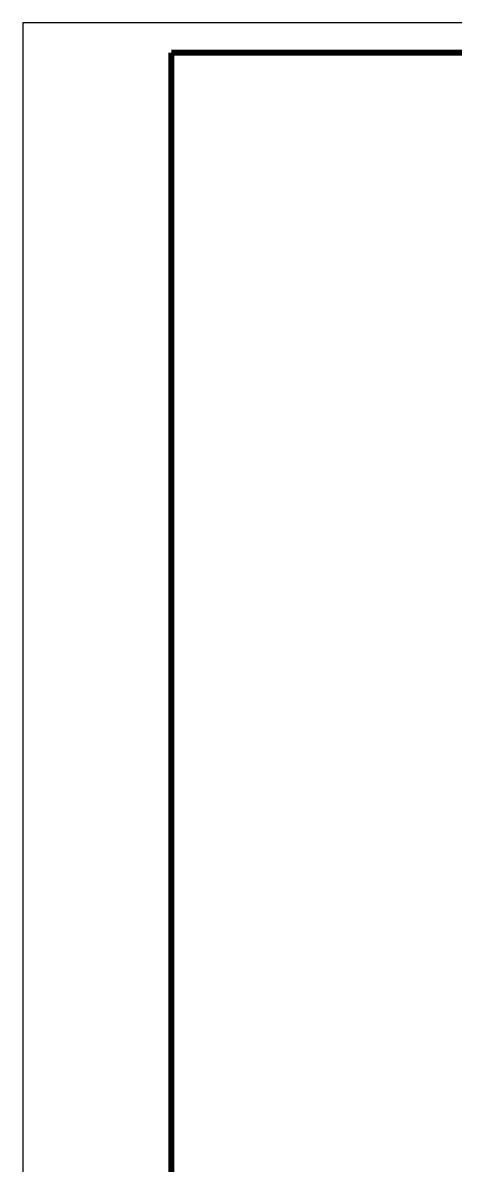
# Model space of a CAD drawing. Extents: x 60615 to 1667718, y -531815 to 663330.
# Drawn here: x 937747 to 937818, y 345338.5 to 345526.3 of the extents above; entities that cross this region are included whole.
import ezdxf

# ---------------------------------------------------------------- set-up
doc = ezdxf.new("R2010")
doc.units = 0
doc.header["$MEASUREMENT"] = 0
doc.layers.add('图框线1', color=6, linetype='CONTINUOUS')
doc.layers.add('粗实线', color=7, linetype='CONTINUOUS')

msp = doc.modelspace()

# ---------------------------------------------------------------- linework, layer by layer
at = {"layer": '图框线1', "color": 4, "lineweight": -3}
for p, q in [((938163.46022, 345526.32315), (937747.01865, 345526.32315)), ((937747.01865, 345526.32315), (937747.01865, 345236.39175))]:
    msp.add_line(p, q, dxfattribs=at)
at = {"layer": '粗实线', "color": 4, "lineweight": -3}
for p, q in [((938158.57922, 345521.44215), (937771.42365, 345521.44215)), ((937771.42365, 345521.44215), (937771.42365, 345241.27275))]:
    msp.add_line(p, q, dxfattribs=at)
at = {"layer": '粗实线', "color": 4, "lineweight": -3, "const_width": 0.9762}
for points in [[(937771.42365, 345521.44215), (938158.57922, 345521.44215)], [(937771.42365, 345241.27275), (937771.42365, 345521.44215)]]:
    msp.add_lwpolyline(points, dxfattribs=at)

doc.saveas('drawing.dxf')
